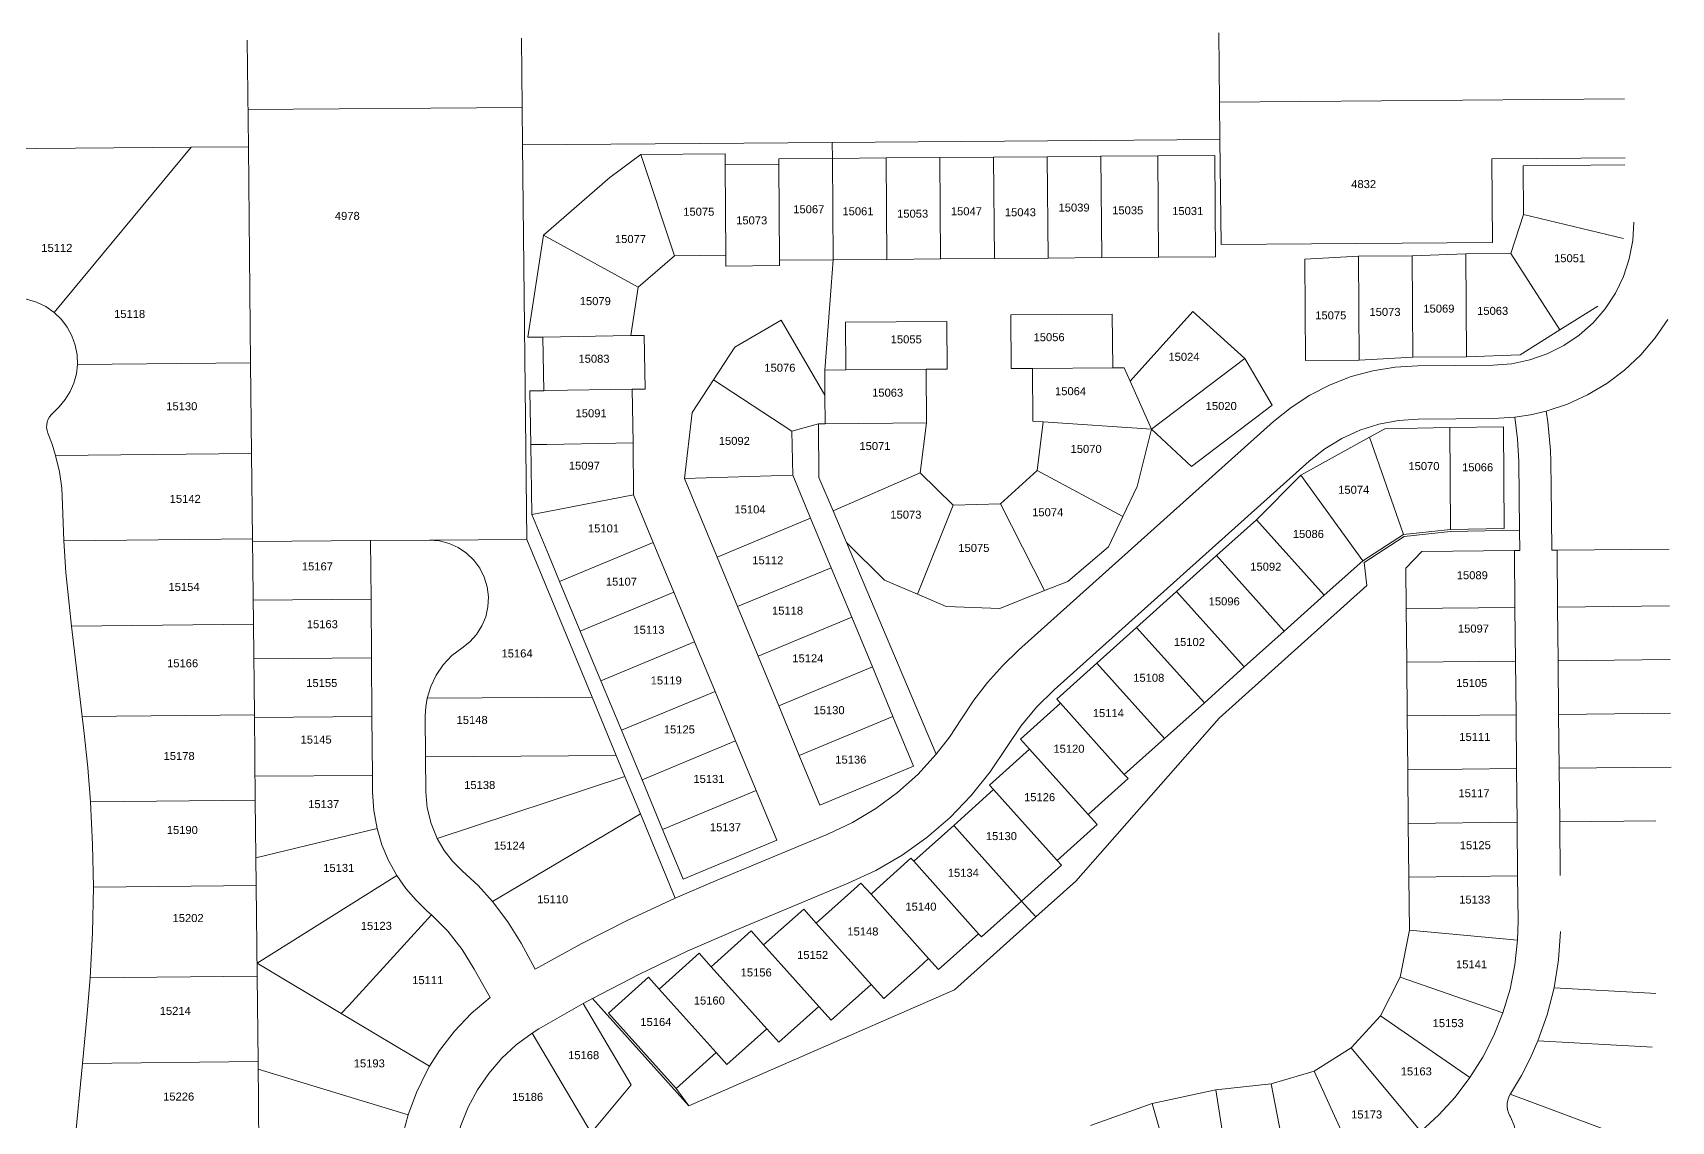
# Model space of a CAD drawing. Header units: feet. Extents: x 865220 to 2843432, y -2240498 to 970288.
# Drawn here: x 2841021 to 2842557, y 959521 to 960541 of the extents above; entities that cross this region are included whole.
import ezdxf
from ezdxf.enums import TextEntityAlignment as Align

# ---------------------------------------------------------------- set-up
doc = ezdxf.new("R2010")
doc.units = ezdxf.units.FT
doc.header["$LTSCALE"] = 0.015
doc.header["$MEASUREMENT"] = 0
doc.layers.add('Dakota County Addresses', color=7, linetype='Continuous')
doc.layers.add('Dakota County Parcels', color=7, linetype='Continuous')
doc.styles.add('Dimensions 100', font='arial.ttf')

# ---------------------------------------------------------------- blocks, each defined once
blk = doc.blocks.new('ACMAP_ANN_TEMPLATE_Dakota County Addresses')
at = {"layer": 'Dakota County Addresses', "style": 'Dimensions 100'}
blk.add_attdef('DakotaCountyAddress', text='', height=50, dxfattribs=at).set_placement((0, 0), align=Align.CENTER)

msp = doc.modelspace()

# ---------------------------------------------------------------- linework, layer by layer
at = {"layer": 'Dakota County Parcels', "lineweight": 5, "ltscale": 100}
for p, q in [((2841222.1, 960533.9), (2841223.2, 960433.9)), ((2841222.8, 960468.9), (2841479.7, 960470.8)), ((2841479.7, 960470.8), (2841480.1, 960435.8)), ((2842512.8, 960478.7), (2842133.3, 960475.8)), ((2842133.7, 960440.8), (2842133.3, 960475.8)), ((2841480.1, 960435.8), (2841770.4, 960438)), ((2841770.4, 960438), (2842133.7, 960440.8)), ((2841770.4, 960438), (2841770.6, 960423)), ((2842134.7, 960342.3), (2842133.7, 960440.8)), ((2841169.5, 960433.5), (2840985.2, 960432.1)), ((2841169.5, 960433.5), (2841041.3, 960278.5)), ((2841223.2, 960433.9), (2841169.5, 960433.5)), ((2841225.3, 960231.5), (2841223.2, 960433.9)), ((2841480.1, 960435.8), (2841484, 960065.9)), ((2841590.9, 960426.6), (2841562, 960405.2)), ((2841669.9, 960427.2), (2841590.9, 960426.6)), ((2841590.9, 960426.6), (2841622.4, 960331.8)), ((2841670, 960417.1), (2841669.9, 960427.2)), ((2841770.6, 960423), (2841720.2, 960422.7)), ((2841720.2, 960422.7), (2841720.3, 960417.4)), ((2841770.6, 960423), (2841820.9, 960423.4)), ((2841770.6, 960423), (2841771.3, 960328.1)), ((2841820.9, 960423.4), (2841871.2, 960423.8)), ((2841820.9, 960423.4), (2841821.6, 960328.4)), ((2841871.2, 960423.8), (2841921.5, 960424.2)), ((2841871.2, 960423.8), (2841871.9, 960328.8)), ((2841921.5, 960424.2), (2841971.9, 960424.6)), ((2841921.5, 960424.2), (2841922.3, 960329.2)), ((2841971.9, 960424.6), (2842022.2, 960425)), ((2841971.9, 960424.6), (2841972.6, 960329.6)), ((2842022.2, 960425), (2842075.5, 960425.4)), ((2842022.2, 960425), (2842022.9, 960330)), ((2842075.5, 960425.4), (2842128.8, 960425.8)), ((2842075.5, 960425.4), (2842076.2, 960330.4)), ((2842128.8, 960425.8), (2842129.5, 960330.8)), ((2842513.4, 960423.7), (2842388.4, 960422.7)), ((2842388.4, 960422.7), (2842389.2, 960344.2)), ((2841670, 960417.1), (2841720.3, 960417.4)), ((2841670, 960417.1), (2841670.6, 960332.2)), ((2841720.3, 960417.4), (2841721, 960327.7)), ((2842418, 960416.2), (2842513, 960416.9)), ((2842418.3, 960370.5), (2842418, 960416.2)), ((2841562, 960405.2), (2841499.8, 960351.2)), ((2842406.3, 960333.9), (2842418.3, 960370.5)), ((2842418.3, 960370.5), (2842511.8, 960348.1)), ((2841499.8, 960351.2), (2841485.2, 960255.4)), ((2841499.8, 960351.2), (2841588.5, 960302.4)), ((2841622.4, 960331.8), (2841588.5, 960302.4)), ((2841670.6, 960332.2), (2841622.4, 960331.8)), ((2841670.6, 960332.2), (2841670.7, 960322.1)), ((2841922.3, 960329.2), (2841972.6, 960329.6)), ((2841972.6, 960329.6), (2842022.9, 960330)), ((2842022.9, 960330), (2842076.2, 960330.4)), ((2842076.2, 960330.4), (2842129.5, 960330.8)), ((2842389.2, 960344.2), (2842134.7, 960342.3)), ((2842213.2, 960328.6), (2842263.5, 960331.3)), ((2842263.5, 960331.3), (2842313.8, 960331.7)), ((2842263.5, 960331.3), (2842264.2, 960234)), ((2842313.8, 960331.7), (2842364.1, 960333.6)), ((2842313.8, 960331.7), (2842314.5, 960236.7)), ((2842364.1, 960333.6), (2842406.3, 960333.9)), ((2842364.1, 960333.6), (2842364.8, 960237.1)), ((2842406.3, 960333.9), (2842452.1, 960262.2)), ((2841670.7, 960322.1), (2841721, 960322.5)), ((2841771.3, 960328.1), (2841721, 960327.7)), ((2841771.3, 960328.1), (2841821.6, 960328.4)), ((2841821.6, 960328.4), (2841871.9, 960328.8)), ((2841871.9, 960328.8), (2841922.3, 960329.2)), ((2842213.9, 960233.6), (2842213.2, 960328.6)), ((2841588.5, 960302.4), (2841581.5, 960256.9)), ((2842487.9, 960284.6), (2842452.1, 960262.2)), ((2841679, 960246.1), (2841722.5, 960271.4)), ((2841722.5, 960271.4), (2841763.4, 960201.1)), ((2841782.8, 960269.5), (2841877.8, 960270.2)), ((2841783.2, 960224.8), (2841782.8, 960269.5)), ((2841878.2, 960225.5), (2841877.8, 960270.2)), ((2841937.8, 960276.3), (2842032.8, 960277)), ((2841938.2, 960226), (2841937.8, 960276.3)), ((2842033.2, 960226.7), (2842032.8, 960277)), ((2842049.5, 960214.3), (2842108.4, 960279.4)), ((2842156.9, 960235.6), (2842108.4, 960279.4)), ((2841485.2, 960255.4), (2841499.2, 960255.6)), ((2841499.2, 960255.6), (2841581.5, 960256.9)), ((2841499.2, 960255.6), (2841500, 960205.3)), ((2841581.5, 960256.9), (2841594.2, 960257.1)), ((2841594.2, 960257.1), (2841594.9, 960206.8)), ((2842452.1, 960262.2), (2842415.2, 960239)), ((2841659, 960215.5), (2841679, 960246.1)), ((2842364.8, 960237.1), (2842415.2, 960239)), ((2841225.3, 960231.5), (2841063, 960229.8)), ((2841226.2, 960146.5), (2841225.3, 960231.5)), ((2841763.3, 960224.7), (2841783.2, 960224.8)), ((2841763.4, 960201.1), (2841763.3, 960224.7)), ((2841783.2, 960224.8), (2841858.3, 960225.4)), ((2841878.2, 960225.5), (2841858.3, 960225.4)), ((2841858.6, 960175.1), (2841858.3, 960225.4)), ((2841958.1, 960226.1), (2841938.2, 960226)), ((2842033.2, 960226.7), (2841958.1, 960226.1)), ((2841958.1, 960226.1), (2841958.4, 960176.9)), ((2842043.9, 960226.8), (2842033.2, 960226.7)), ((2842049.5, 960214.3), (2842043.9, 960226.8)), ((2842069.7, 960169.2), (2842156.9, 960235.6)), ((2842156.9, 960235.6), (2842182.8, 960191.8)), ((2842213.9, 960233.6), (2842264.2, 960234)), ((2842264.2, 960234), (2842314.5, 960236.7)), ((2842314.5, 960236.7), (2842364.8, 960237.1)), ((2842389.7, 960229.3), (2842319.1, 960228.7)), ((2841502.1, 960205.4), (2841583, 960206.6)), ((2841583, 960206.6), (2841594.9, 960206.8)), ((2841583, 960206.6), (2841583.8, 960156.3)), ((2841639, 960185), (2841659, 960215.5)), ((2841659, 960215.5), (2841732.6, 960167.3)), ((2842069.7, 960169.2), (2842049.5, 960214.3)), ((2841500, 960205.3), (2841487.1, 960205.1)), ((2841487.9, 960154.8), (2841487.1, 960205.1)), ((2841500, 960205.3), (2841502.1, 960205.4)), ((2841763.4, 960201.1), (2841763.6, 960174.3)), ((2842182.8, 960191.8), (2842107.1, 960134.4)), ((2841045.8, 960190.2), (2841038.7, 960182.9)), ((2841631.8, 960123.1), (2841639, 960185)), ((2841944.8, 959962.1), (2842183.9, 960176.4)), ((2841968, 960176.2), (2841958.4, 960176.9)), ((2841962.3, 960130.6), (2841968, 960176.2)), ((2841968, 960176.2), (2842069.7, 960169.2)), ((2842390.1, 960179.3), (2842319.5, 960178.7)), ((2842390.1, 960179.3), (2842410, 960180.4)), ((2842439.5, 960186.1), (2842441, 960176.1)), ((2842441, 960176.1), (2842443.5, 960149.4)), ((2841732.6, 960167.3), (2841757.4, 960174.3)), ((2841733.4, 960126.1), (2841732.6, 960167.3)), ((2841757.4, 960174.3), (2841763.6, 960174.3)), ((2841757.4, 960174.3), (2841757.8, 960124)), ((2841858.6, 960175.1), (2841763.6, 960174.3)), ((2841858.6, 960175.1), (2841852.8, 960128.3)), ((2842069.7, 960169.2), (2842056.2, 960115.5)), ((2842107.1, 960134.4), (2842069.7, 960169.2)), ((2842209.4, 960126.1), (2842273.9, 960161.8)), ((2842273.9, 960161.8), (2842288.3, 960169.7)), ((2842305.8, 960070.6), (2842273.9, 960161.8)), ((2842288.3, 960169.7), (2842349, 960170.9)), ((2842349, 960170.9), (2842399.4, 960171.3)), ((2842349.8, 960075.2), (2842349, 960170.9)), ((2842400.1, 960076.3), (2842399.4, 960171.3)), ((2841226.2, 960146.5), (2841042.5, 960144.5)), ((2841227.1, 960066.5), (2841226.2, 960146.5)), ((2841487.9, 960154.8), (2841488.9, 960089.2)), ((2841583.8, 960156.3), (2841584.1, 960107.6)), ((2842443.5, 960149.4), (2842443.8, 960139.3)), ((2841928.2, 960099.2), (2841962.3, 960130.6)), ((2841962.3, 960130.6), (2842042.7, 960087.3)), ((2841978.2, 959924.8), (2842217.3, 960139.2)), ((2841631.8, 960123.1), (2841733.4, 960126.1)), ((2841662.4, 960049.4), (2841631.8, 960123.1)), ((2841750.1, 960085.8), (2841733.4, 960126.1)), ((2841757.8, 960124), (2841771.1, 960092.7)), ((2841771.1, 960092.7), (2841852.8, 960128.3)), ((2841883.6, 960097.9), (2841852.8, 960128.3)), ((2842042.7, 960087.3), (2842056.2, 960115.5)), ((2842168.1, 960084.3), (2842209.4, 960126.1)), ((2842267.7, 960046), (2842209.4, 960126.1)), ((2841584.1, 960107.6), (2841503.8, 960092.1)), ((2841584.1, 960107.6), (2841602.7, 960062.9)), ((2841883.6, 960097.9), (2841928.2, 960099.2)), ((2841928.2, 960099.2), (2841969.3, 960017.9)), ((2841049.1, 960098.2), (2841050.1, 960064.6)), ((2841503.8, 960092.1), (2841488.9, 960089.2)), ((2841488.9, 960089.2), (2841504.5, 960051.7)), ((2841662.4, 960049.4), (2841750.1, 960085.8)), ((2841769.4, 960039.3), (2841750.1, 960085.8)), ((2841771.1, 960092.7), (2841783.7, 960063.1)), ((2841850.3, 960014.5), (2841883.6, 960097.9)), ((2842029.3, 960059.1), (2842042.7, 960087.3)), ((2842168.1, 960084.3), (2842130.6, 960050.7)), ((2842168.1, 960084.3), (2842231.5, 960013.6)), ((2842267.7, 960046), (2842305.8, 960070.6)), ((2842268.8, 960044.4), (2842306.5, 960068.7)), ((2842305.8, 960070.6), (2842349.8, 960075.2)), ((2842306.5, 960068.7), (2842349.9, 960073.3)), ((2842349.8, 960075.2), (2842400.1, 960076.3)), ((2842349.9, 960073.3), (2842414.4, 960074.7)), ((2842414.6, 960055.5), (2842414.4, 960074.7)), ((2841227.1, 960066.5), (2841050.1, 960064.6)), ((2841227.9, 959986.5), (2841227.1, 960066.5)), ((2841227.1, 960063.9), (2841337.8, 960064.8)), ((2841337.8, 960064.8), (2841392.8, 960065.2)), ((2841338.2, 960009.8), (2841337.8, 960064.8)), ((2841392.8, 960065.2), (2841484, 960065.9)), ((2841484, 960065.9), (2841545.3, 959918.1)), ((2841514.9, 960026.5), (2841602.7, 960062.9)), ((2841602.7, 960062.9), (2841621.9, 960016.4)), ((2841783.7, 960063.1), (2841867.9, 959864.5)), ((2841783.7, 960063.1), (2841819.5, 960027.7)), ((2841991, 960026.5), (2842029.3, 960059.1)), ((2842307.8, 960039), (2842323, 960054.6)), ((2842409.6, 960055.5), (2842323, 960054.6)), ((2842414.6, 960055.5), (2842409.6, 960055.5)), ((2842410.1, 960002.1), (2842409.6, 960055.5)), ((2842449.6, 960055.9), (2842444.6, 960055.8)), ((2842449.6, 960055.9), (2842554.6, 960056.9)), ((2842450.1, 960002.5), (2842449.6, 960055.9)), ((2841504.5, 960051.7), (2841514.9, 960026.5)), ((2841681.7, 960002.9), (2841662.4, 960049.4)), ((2841681.7, 960002.9), (2841769.4, 960039.3)), ((2841788.7, 959992.9), (2841769.4, 960039.3)), ((2842130.6, 960050.7), (2842093.1, 960017.1)), ((2842130.6, 960050.7), (2842194, 959980)), ((2842231.5, 960013.6), (2842267.7, 960046)), ((2842271.5, 960022.6), (2842268.8, 960044.4)), ((2842308.1, 960001.1), (2842307.8, 960039)), ((2841514.9, 960026.5), (2841534.2, 959980)), ((2841819.5, 960027.7), (2841850.3, 960014.5)), ((2841969.3, 960017.9), (2841991, 960026.5)), ((2842132.9, 959898.4), (2842271.5, 960022.6)), ((2841338.2, 960009.8), (2841227.7, 960009)), ((2841338.6, 959954.8), (2841338.2, 960009.8)), ((2841534.2, 959980), (2841621.9, 960016.4)), ((2841621.9, 960016.4), (2841641.2, 959969.9)), ((2841850.3, 960014.5), (2841877, 960003.1)), ((2841927.3, 960001.3), (2841969.3, 960017.9)), ((2842093.1, 960017.1), (2842055.6, 959983.5)), ((2842093.1, 960017.1), (2842156.5, 959946.4)), ((2842194, 959980), (2842231.5, 960013.6)), ((2841055.1, 960005.1), (2841057.5, 959984.7)), ((2841700.9, 959956.4), (2841681.7, 960002.9)), ((2841700.9, 959956.4), (2841788.7, 959992.9)), ((2841808, 959946.4), (2841788.7, 959992.9)), ((2841877, 960003.1), (2841927.3, 960001.3)), ((2842410.1, 960002.1), (2842308.1, 960001.1)), ((2842308.7, 959950.8), (2842308.1, 960001.1)), ((2842410.6, 959951.8), (2842410.1, 960002.1)), ((2842450.1, 960002.5), (2842555.1, 960003.6)), ((2842450.6, 959952.2), (2842450.1, 960002.5)), ((2841227.9, 959986.5), (2841057.5, 959984.7)), ((2841057.5, 959984.7), (2841067.5, 959899.8)), ((2841228.8, 959901.6), (2841227.9, 959986.5)), ((2841534.2, 959980), (2841553.5, 959933.5)), ((2842055.6, 959983.5), (2842018.2, 959949.9)), ((2842055.6, 959983.5), (2842119.1, 959912.8)), ((2842156.5, 959946.4), (2842194, 959980)), ((2841553.5, 959933.5), (2841641.2, 959969.9)), ((2841641.2, 959969.9), (2841660.5, 959923.4)), ((2841228.2, 959954), (2841338.6, 959954.8)), ((2841339, 959899.8), (2841338.6, 959954.8)), ((2841720.2, 959910), (2841700.9, 959956.4)), ((2841720.2, 959910), (2841808, 959946.4)), ((2841827.3, 959899.9), (2841808, 959946.4)), ((2842018.2, 959949.9), (2841980.7, 959916.3)), ((2842018.2, 959949.9), (2842081.6, 959879.2)), ((2842119.1, 959912.8), (2842156.5, 959946.4)), ((2842410.6, 959951.8), (2842308.7, 959950.8)), ((2842309.2, 959900.5), (2842308.7, 959950.8)), ((2842411.2, 959901.5), (2842410.6, 959951.8)), ((2842450.6, 959952.2), (2842555.6, 959953.3)), ((2842451.1, 959901.9), (2842450.6, 959952.2)), ((2841553.5, 959933.5), (2841572.8, 959887)), ((2841545.3, 959918.1), (2841390.7, 959917)), ((2841545.3, 959918.1), (2841568, 959863.3)), ((2841572.8, 959887), (2841660.5, 959923.4)), ((2841660.5, 959923.4), (2841679.8, 959877)), ((2841984.2, 959912.4), (2841980.7, 959916.3)), ((2841228.8, 959901.6), (2841067.5, 959899.8)), ((2841067.5, 959899.8), (2841069.4, 959884.1)), ((2841229.7, 959821.6), (2841228.8, 959901.6)), ((2841228.8, 959899), (2841339, 959899.8)), ((2841339.5, 959844.8), (2841339, 959899.8)), ((2841389.3, 959862), (2841389, 959900.6)), ((2841739.5, 959863.5), (2841720.2, 959910)), ((2841739.5, 959863.5), (2841827.3, 959899.9)), ((2841846.6, 959853.4), (2841827.3, 959899.9)), ((2841984.2, 959912.4), (2841946.7, 959878.8)), ((2841984.2, 959912.4), (2842044.1, 959845.6)), ((2842081.6, 959879.2), (2842119.1, 959912.8)), ((2842411.2, 959901.5), (2842309.2, 959900.5)), ((2842309.2, 959900.5), (2842309.7, 959850.1)), ((2842411.7, 959851.2), (2842411.2, 959901.5)), ((2842451.1, 959901.9), (2842556.1, 959903)), ((2842451.7, 959851.6), (2842451.1, 959901.9)), ((2841572.8, 959887), (2841592.1, 959840.5)), ((2841998.6, 959745.7), (2842132.9, 959898.4)), ((2841592.1, 959840.5), (2841679.8, 959877)), ((2841679.8, 959877), (2841699.1, 959830.5)), ((2841955.3, 959869.3), (2841917.8, 959835.7)), ((2841955.3, 959869.3), (2841946.7, 959878.8)), ((2841955.3, 959869.3), (2842010.1, 959808.1)), ((2842044.1, 959845.6), (2842081.6, 959879.2)), ((2841389.3, 959862), (2841568, 959863.3)), ((2841389.6, 959829.3), (2841389.3, 959862)), ((2841568, 959863.3), (2841576.1, 959843.7)), ((2841758.8, 959817), (2841739.5, 959863.5)), ((2841758.8, 959817), (2841846.6, 959853.4)), ((2841229.4, 959844), (2841339.5, 959844.8)), ((2841339.6, 959829), (2841339.5, 959844.8)), ((2841400.1, 959785.6), (2841576.1, 959843.7)), ((2841576.1, 959843.7), (2841590.7, 959808.6)), ((2841592.1, 959840.5), (2841611.4, 959794.1)), ((2842010.1, 959808.1), (2842047.6, 959841.7)), ((2842044.1, 959845.6), (2842047.6, 959841.7)), ((2842411.7, 959851.2), (2842309.7, 959850.1)), ((2842309.7, 959850.1), (2842310.2, 959799.8)), ((2842412.2, 959800.8), (2842411.7, 959851.2)), ((2842451.7, 959851.6), (2842556.6, 959852.6)), ((2842452.2, 959801.2), (2842451.7, 959851.6)), ((2841611.4, 959794.1), (2841699.1, 959830.5)), ((2841699.1, 959830.5), (2841718.4, 959784)), ((2841921.6, 959831.4), (2841884.2, 959797.9)), ((2841921.6, 959831.4), (2841917.8, 959835.7)), ((2841981.2, 959765), (2841921.6, 959831.4)), ((2841229.7, 959821.6), (2841075.3, 959819.9)), ((2841230.5, 959741.6), (2841229.7, 959821.6)), ((2841451.9, 959726.6), (2841590.7, 959808.6)), ((2841590.7, 959808.6), (2841623.3, 959729.8)), ((2842010.1, 959808.1), (2842018.7, 959798.6)), ((2841230.2, 959767.6), (2841343.8, 959795)), ((2841611.4, 959794.1), (2841630.7, 959747.6)), ((2841884.2, 959797.9), (2841846.7, 959764.3)), ((2841947.7, 959727), (2841884.2, 959797.9)), ((2841981.2, 959765), (2842018.7, 959798.6)), ((2842412.2, 959800.8), (2842310.2, 959799.8)), ((2842310.2, 959799.8), (2842310.7, 959749.5)), ((2842412.7, 959750.5), (2842412.2, 959800.8)), ((2842452.2, 959801.2), (2842542.1, 959802.2)), ((2842452.7, 959750.9), (2842452.2, 959801.2)), ((2841630.7, 959747.6), (2841718.4, 959784)), ((2841844.1, 959767.1), (2841811.9, 959738.2)), ((2841844.1, 959767.1), (2841846.7, 959764.3)), ((2841846.7, 959764.3), (2841907.5, 959696.4)), ((2841985.2, 959760.5), (2841981.2, 959765)), ((2841231.3, 959668.8), (2841362.3, 959750.9)), ((2841623.3, 959729.8), (2841660.9, 959746)), ((2841985.2, 959760.5), (2841947.7, 959727)), ((2842412.7, 959750.5), (2842310.7, 959749.5)), ((2842310.7, 959749.5), (2842311.2, 959699.8)), ((2842413.1, 959708.5), (2842412.7, 959750.5)), ((2841230.5, 959741.6), (2841077.9, 959739.9)), ((2841231.4, 959656.6), (2841230.5, 959741.6)), ((2841680, 959699.8), (2841785.4, 959743.6)), ((2841755.4, 959706.3), (2841787.7, 959735.3)), ((2841787.7, 959735.3), (2841797.3, 959743.9)), ((2841797.3, 959743.9), (2841806.7, 959733.5)), ((2841811.9, 959738.2), (2841806.7, 959733.5)), ((2841806.7, 959733.5), (2841860.7, 959673.2)), ((2841961.1, 959712.1), (2841998.6, 959745.7)), ((2841390.9, 959717.5), (2841394.7, 959714.2)), ((2841743.6, 959719.5), (2841706.1, 959685.9)), ((2841743.6, 959719.5), (2841755.4, 959706.3)), ((2841947.7, 959727), (2841910.3, 959693.4)), ((2841947.7, 959727), (2841961.1, 959712.1)), ((2841317.2, 959629.2), (2841394.7, 959714.2)), ((2841755.4, 959706.3), (2841807, 959648.7)), ((2841884.8, 959643.7), (2841961.1, 959712.1)), ((2842311.2, 959699.8), (2842302.7, 959655.8)), ((2842311.2, 959699.8), (2842412.6, 959690.2)), ((2842412.6, 959690.2), (2842413.1, 959708.5)), ((2841478.7, 959687.4), (2841492.1, 959663.1)), ((2841694.4, 959699), (2841656.9, 959665.4)), ((2841694.4, 959699), (2841706.1, 959685.9)), ((2841706.1, 959685.9), (2841757.8, 959628.3)), ((2841875.3, 959667.5), (2841907.5, 959696.4)), ((2841907.5, 959696.4), (2841910.3, 959693.4)), ((2841645.6, 959678.1), (2841608.1, 959644.5)), ((2841645.6, 959678.1), (2841656.9, 959665.4)), ((2841851.1, 959664.5), (2841860.7, 959673.2)), ((2841860.7, 959673.2), (2841870.1, 959662.8)), ((2841072.2, 959621.6), (2841074.9, 959654.9)), ((2841231.4, 959656.6), (2841074.9, 959654.9)), ((2841231.3, 959668.8), (2841310.2, 959621.5)), ((2841232.3, 959576.6), (2841231.4, 959656.6)), ((2841434.9, 959663.2), (2841449.7, 959636.5)), ((2841560.7, 959622), (2841598.1, 959655.6)), ((2841598.1, 959655.6), (2841608.1, 959644.5)), ((2841656.9, 959665.4), (2841709, 959607.3)), ((2841818.8, 959635.6), (2841851.1, 959664.5)), ((2841870.1, 959662.8), (2841875.3, 959667.5)), ((2842284.2, 959619.5), (2842302.7, 959655.8)), ((2842302.7, 959655.8), (2842398.9, 959622.2)), ((2841608.1, 959644.5), (2841661.5, 959584.9)), ((2841635.9, 959535), (2841884.8, 959643.7)), ((2841769.5, 959615.2), (2841807, 959648.7)), ((2841807, 959648.7), (2841818.8, 959635.6)), ((2841310.2, 959621.5), (2841317.2, 959629.2)), ((2841495.4, 959607.1), (2841536.8, 959630.9)), ((2841536.8, 959630.9), (2841545.7, 959635.7)), ((2841581.9, 959554.6), (2841536.8, 959630.9)), ((2841545.7, 959635.7), (2841635.9, 959535)), ((2841720.3, 959594.7), (2841757.8, 959628.3)), ((2841757.8, 959628.3), (2841769.5, 959615.2)), ((2841072.2, 959621.6), (2841067.7, 959574.8)), ((2841310.2, 959621.5), (2841392.8, 959572.1)), ((2841624.1, 959551.3), (2841560.7, 959622)), ((2842256.7, 959589.4), (2842284.2, 959619.5)), ((2842284.2, 959619.5), (2842368, 959561.5)), ((2841495.4, 959607.1), (2841489.3, 959603.3)), ((2841544.4, 959509.9), (2841489.3, 959603.3)), ((2841671.5, 959573.7), (2841709, 959607.3)), ((2841709, 959607.3), (2841720.3, 959594.7)), ((2841402.2, 959586.9), (2841392.8, 959572.1)), ((2841624.1, 959551.3), (2841661.5, 959584.9)), ((2841661.5, 959584.9), (2841671.5, 959573.7)), ((2842222.1, 959567.6), (2842256.7, 959589.4)), ((2842256.7, 959589.4), (2842322, 959511.1)), ((2841067.7, 959574.8), (2841060.5, 959500.3)), ((2841232.3, 959576.6), (2841067.7, 959574.8)), ((2841233.1, 959496.6), (2841232.3, 959576.6)), ((2841232.3, 959569.3), (2841373, 959526.5)), ((2841392.8, 959572.1), (2841390.3, 959567.7)), ((2842181.8, 959555.8), (2842222.1, 959567.6)), ((2842222.1, 959567.6), (2842264.3, 959474.8)), ((2842406, 959546.4), (2842416.3, 959563.5)), ((2841544.4, 959509.9), (2841581.9, 959554.6)), ((2841635.9, 959535), (2841624.1, 959551.3)), ((2842070.1, 959537.1), (2842129.9, 959550.2)), ((2842129.9, 959550.2), (2842181.8, 959555.8)), ((2842129.9, 959550.2), (2842145.5, 959449.2)), ((2842181.8, 959555.8), (2842201.2, 959455.6)), ((2842405.8, 959546), (2842406, 959546.4)), ((2842012.4, 959516.6), (2842070.1, 959537.1)), ((2842070.1, 959537.1), (2842098.2, 959438.8)), ((2842521.2, 959503), (2842405.8, 959546)), ((2842406, 959524.6), (2842405.3, 959525.8))]:
    msp.add_line(p, q, dxfattribs=at)
for points in [[(2841479, 960535.8), (2841479, 960535.8), (2841479.7, 960470.8)], [(2842133.3, 960475.8), (2842132.6, 960540.8), (2842132.6, 960540.8)], [(2841720.3, 960417.4), (2841721, 960327.7), (2841721, 960322.5)], [(2842389.7, 960229.3), (2842407.1, 960230.5), (2842424.1, 960234.1), (2842440.5, 960239.8), (2842456.1, 960247.6), (2842470.5, 960257.4), (2842483.4, 960269), (2842494.8, 960282.1), (2842504.3, 960296.7), (2842511.9, 960312.4), (2842517.3, 960328.9), (2842520.5, 960346), (2842521.5, 960363.4)], [(2841771.3, 960328.1), (2841769.3, 960303), (2841763.3, 960224.7)], [(2841041.3, 960278.5), (2841033.3, 960284.1), (2841024.6, 960288.3), (2841015.2, 960291), (2841005.6, 960292.2), (2840995.8, 960291.8), (2840986.3, 960289.9)], [(2841063, 960229.8), (2841062.7, 960239), (2841061, 960248), (2841057.9, 960256.7), (2841053.5, 960264.8), (2841048, 960272.1), (2841041.3, 960278.5)], [(2842553.4, 960272), (2842541.6, 960254.7), (2842528, 960238.9), (2842512.8, 960224.6), (2842496.2, 960212), (2842478.3, 960201.4), (2842459.3, 960192.7), (2842439.5, 960186.1)], [(2841045.8, 960190.2), (2841051.5, 960196.9), (2841056.2, 960204.4), (2841059.7, 960212.5), (2841062, 960221), (2841063, 960229.8)], [(2842183.9, 960176.4), (2842200.4, 960189.7), (2842218.1, 960201.2), (2842237, 960210.8), (2842256.7, 960218.5), (2842277.1, 960224), (2842298, 960227.5), (2842319.1, 960228.7)], [(2841038.7, 960182.9), (2841036.9, 960180.8), (2841035.6, 960178.5), (2841034.7, 960176), (2841034.2, 960173.4), (2841034.1, 960170.7), (2841034.5, 960168.1), (2841035.3, 960165.5)], [(2842217.3, 960139.2), (2842231.9, 960150.8), (2842247.8, 960160.5), (2842264.8, 960168.3), (2842282.5, 960174), (2842300.9, 960177.5), (2842319.5, 960178.7)], [(2842410, 960180.4), (2842424.9, 960182.7), (2842439.5, 960186.1)], [(2842410, 960180.4), (2842412.7, 960159.8), (2842413.8, 960139)], [(2841042.5, 960144.5), (2841039.2, 960155.1), (2841035.3, 960165.5)], [(2841583.8, 960156.3), (2841502.9, 960155), (2841487.9, 960154.8)], [(2841049.1, 960098.2), (2841048.3, 960113.8), (2841046.1, 960129.3), (2841042.5, 960144.5)], [(2842414.6, 960055.5), (2842414.4, 960074.7), (2842413.8, 960139)], [(2842444.6, 960055.8), (2842444, 960116.9), (2842443.8, 960136.9), (2842443.8, 960139.3)], [(2841050.1, 960064.6), (2841052.1, 960034.8), (2841055.1, 960005.1)], [(2841392.8, 960065.2), (2841402.2, 960064.5), (2841411.3, 960062.1), (2841419.9, 960058.3), (2841427.7, 960053), (2841434.5, 960046.5), (2841440.1, 960038.9), (2841444.3, 960030.5), (2841447, 960021.5), (2841448.2, 960012.1), (2841447.7, 960002.7), (2841445.6, 959993.5), (2841442, 959984.8), (2841436.9, 959976.9), (2841430.6, 959969.9), (2841423.2, 959964.1)], [(2841390.7, 959917), (2841394.1, 959928.2), (2841399.1, 959938.8), (2841405.8, 959948.5), (2841413.9, 959957), (2841423.2, 959964.1)], [(2841891.6, 959897.7), (2841903, 959915.2), (2841915.8, 959931.9), (2841929.8, 959947.5), (2841944.8, 959962.1)], [(2841389, 959900.6), (2841389.4, 959908.9), (2841390.7, 959917)], [(2841934.4, 959871.9), (2841947.2, 959891), (2841961.9, 959908.7), (2841978.2, 959924.8)], [(2841075.3, 959819.9), (2841072.7, 959852), (2841069.4, 959884.1)], [(2841867.9, 959864.5), (2841880.4, 959880.6), (2841891.6, 959897.7)], [(2841785.4, 959743.6), (2841811.2, 959755.7), (2841835.9, 959770.1), (2841859.1, 959786.7), (2841880.8, 959805.4), (2841900.6, 959825.9), (2841918.5, 959848.1), (2841934.4, 959871.9)], [(2841766.2, 959789.7), (2841789.2, 959800.6), (2841811.1, 959813.7), (2841831.6, 959828.8), (2841850.6, 959845.7), (2841867.9, 959864.5)], [(2841339.6, 959829), (2841340.7, 959811.9), (2841343.8, 959795)], [(2841389.6, 959829.3), (2841390.8, 959814.3), (2841394.4, 959799.6), (2841400.1, 959785.6)], [(2841077.9, 959739.9), (2841077.2, 959779.9), (2841075.3, 959819.9)], [(2841343.8, 959795), (2841348.4, 959779.7), (2841354.6, 959764.9), (2841362.3, 959750.9)], [(2841400.1, 959785.6), (2841406.6, 959774.5), (2841414.5, 959764.4), (2841423.7, 959755.3)], [(2841660.9, 959746), (2841746.5, 959781.6), (2841766.2, 959789.7)], [(2841362.3, 959750.9), (2841370.8, 959738.9), (2841380.3, 959727.7), (2841390.9, 959717.5)], [(2841423.7, 959755.3), (2841438.4, 959741.5), (2841451.9, 959726.6)], [(2841074.9, 959654.9), (2841077.1, 959697.4), (2841077.9, 959739.9)], [(2841451.9, 959726.6), (2841466.2, 959707.6), (2841478.7, 959687.4)], [(2841492.1, 959663.1), (2841535.1, 959686.8), (2841578.9, 959709), (2841623.3, 959729.8)], [(2841394.7, 959714.2), (2841410, 959698.7), (2841423.4, 959681.6), (2841434.9, 959663.2)], [(2841545.7, 959635.7), (2841589.7, 959658.6), (2841634.5, 959680), (2841680, 959699.8)], [(2842398.9, 959622.2), (2842405.6, 959644.4), (2842410.1, 959667.1), (2842412.6, 959690.2)], [(2842446.8, 959645.5), (2842451.1, 959671.9), (2842453, 959698.5)], [(2842431.7, 959595.9), (2842440.4, 959620.3), (2842446.8, 959645.5)], [(2842542.3, 959640.3), (2842537.3, 959640.6), (2842446.8, 959645.5)], [(2841449.7, 959636.5), (2841432.1, 959621.7), (2841416.3, 959605.1), (2841402.2, 959586.9)], [(2842368, 959561.5), (2842380.1, 959580.8), (2842390.4, 959601.1), (2842398.9, 959622.2)], [(2841489.3, 959603.3), (2841474.3, 959592.2), (2841460.7, 959579.6), (2841448.5, 959565.5), (2841438, 959550.2), (2841429.2, 959533.8), (2841422.3, 959516.6), (2841417.3, 959498.6)], [(2842416.3, 959563.5), (2842424.5, 959579.4), (2842431.7, 959595.9)], [(2842538.8, 959590.1), (2842533.7, 959590.4), (2842431.7, 959595.9)], [(2841390.3, 959567.7), (2841380.6, 959547.6), (2841373, 959526.5)], [(2842322, 959511.1), (2842338.8, 959526.5), (2842354.2, 959543.3), (2842368, 959561.5)], [(2842405.3, 959525.8), (2842404.1, 959528.6), (2842403.2, 959531.5), (2842402.8, 959534.5), (2842402.9, 959537.5), (2842403.4, 959540.5), (2842404.4, 959543.3), (2842405.8, 959546)], [(2841373, 959526.5), (2841368.7, 959510.3), (2841365.7, 959493.9), (2841364, 959477.3)], [(2842408.3, 959482.9), (2842410.7, 959491.1), (2842411.7, 959499.7), (2842411.2, 959508.3), (2842409.3, 959516.7), (2842406, 959524.6)]]:
    msp.add_lwpolyline(points, dxfattribs=at)

# ---------------------------------------------------------------- block references
at = {"layer": 'Dakota County Addresses', "lineweight": 5, "ltscale": 100, "xscale": 0.15, "yscale": 0.15, "zscale": 0.15}
for p, values in [((2842268.4, 960395.2), {'DakotaCountyAddress': '4832'}), ((2841645.3, 960369.3), {'DakotaCountyAddress': '15075'}), ((2841748.4, 960371.6), {'DakotaCountyAddress': '15067'}), ((2841794.5, 960369.7), {'DakotaCountyAddress': '15061'}), ((2841896.1, 960369.7), {'DakotaCountyAddress': '15047'}), ((2841946.7, 960368.8), {'DakotaCountyAddress': '15043'}), ((2841997, 960373.2), {'DakotaCountyAddress': '15039'}), ((2842047.3, 960370.6), {'DakotaCountyAddress': '15035'}), ((2842103.5, 960369.9), {'DakotaCountyAddress': '15031'}), ((2841315.9, 960365.4), {'DakotaCountyAddress': '4978'}), ((2841694.9, 960361.2), {'DakotaCountyAddress': '15073'}), ((2841845.7, 960367.5), {'DakotaCountyAddress': '15053'}), ((2841581.3, 960343.7), {'DakotaCountyAddress': '15077'}), ((2841043.7, 960335.4), {'DakotaCountyAddress': '15112'}), ((2842461.4, 960325.7), {'DakotaCountyAddress': '15051'}), ((2841548.3, 960285.5), {'DakotaCountyAddress': '15079'}), ((2842338.9, 960278.5), {'DakotaCountyAddress': '15069'}), ((2842389.3, 960276.4), {'DakotaCountyAddress': '15063'}), ((2841111.9, 960273.5), {'DakotaCountyAddress': '15118'}), ((2842237.6, 960272.2), {'DakotaCountyAddress': '15075'}), ((2842288.4, 960275.4), {'DakotaCountyAddress': '15073'}), ((2841839.7, 960249.7), {'DakotaCountyAddress': '15055'}), ((2841973.6, 960251.7), {'DakotaCountyAddress': '15056'}), ((2841547.1, 960231.5), {'DakotaCountyAddress': '15083'}), ((2842100, 960233.3), {'DakotaCountyAddress': '15024'}), ((2841721.3, 960223.1), {'DakotaCountyAddress': '15076'}), ((2841822.3, 960199.7), {'DakotaCountyAddress': '15063'}), ((2841993.7, 960201.1), {'DakotaCountyAddress': '15064'}), ((2841160.8, 960187), {'DakotaCountyAddress': '15130'}), ((2842134.9, 960187.2), {'DakotaCountyAddress': '15020'}), ((2841544.4, 960180.4), {'DakotaCountyAddress': '15091'}), ((2841678.6, 960154.5), {'DakotaCountyAddress': '15092'}), ((2841810.4, 960149.7), {'DakotaCountyAddress': '15071'}), ((2842008.3, 960147), {'DakotaCountyAddress': '15070'}), ((2841538.1, 960131.3), {'DakotaCountyAddress': '15097'}), ((2842324.9, 960130.9), {'DakotaCountyAddress': '15070'}), ((2842375.2, 960129.8), {'DakotaCountyAddress': '15066'}), ((2842259.1, 960108.7), {'DakotaCountyAddress': '15074'}), ((2841164, 960100.2), {'DakotaCountyAddress': '15142'}), ((2841693.3, 960090.3), {'DakotaCountyAddress': '15104'}), ((2841839.4, 960085.4), {'DakotaCountyAddress': '15073'}), ((2841972.3, 960087.6), {'DakotaCountyAddress': '15074'}), ((2841556, 960072.5), {'DakotaCountyAddress': '15101'}), ((2842216.6, 960067.3), {'DakotaCountyAddress': '15086'}), ((2841903.1, 960054.2), {'DakotaCountyAddress': '15075'}), ((2841287.9, 960036.9), {'DakotaCountyAddress': '15167'}), ((2841710, 960042.6), {'DakotaCountyAddress': '15112'}), ((2842176.7, 960036.6), {'DakotaCountyAddress': '15092'}), ((2841162.9, 960017.7), {'DakotaCountyAddress': '15154'}), ((2841572.8, 960022.6), {'DakotaCountyAddress': '15107'}), ((2842370.2, 960028.6), {'DakotaCountyAddress': '15089'}), ((2842137.7, 960004.1), {'DakotaCountyAddress': '15096'}), ((2841728.5, 959995.4), {'DakotaCountyAddress': '15118'}), ((2841292.5, 959982.7), {'DakotaCountyAddress': '15163'}), ((2841598.6, 959977.5), {'DakotaCountyAddress': '15113'}), ((2842371.3, 959978.6), {'DakotaCountyAddress': '15097'}), ((2841475, 959955.3), {'DakotaCountyAddress': '15164'}), ((2842105.1, 959966), {'DakotaCountyAddress': '15102'}), ((2841161.6, 959946.1), {'DakotaCountyAddress': '15166'}), ((2841747.5, 959950.7), {'DakotaCountyAddress': '15124'}), ((2841292, 959927.6), {'DakotaCountyAddress': '15155'}), ((2841614.8, 959930), {'DakotaCountyAddress': '15119'}), ((2842067, 959932.5), {'DakotaCountyAddress': '15108'}), ((2842369.7, 959927.6), {'DakotaCountyAddress': '15105'}), ((2841432.9, 959893), {'DakotaCountyAddress': '15148'}), ((2841767.4, 959902.1), {'DakotaCountyAddress': '15130'}), ((2842029.1, 959899.4), {'DakotaCountyAddress': '15114'}), ((2841627.1, 959884.1), {'DakotaCountyAddress': '15125'}), ((2842372.6, 959877.1), {'DakotaCountyAddress': '15111'}), ((2841286.7, 959874.6), {'DakotaCountyAddress': '15145'}), ((2841992.2, 959866), {'DakotaCountyAddress': '15120'}), ((2841158.3, 959859.2), {'DakotaCountyAddress': '15178'}), ((2841787.8, 959855.8), {'DakotaCountyAddress': '15136'}), ((2841440, 959832), {'DakotaCountyAddress': '15138'}), ((2841654.8, 959837.7), {'DakotaCountyAddress': '15131'}), ((2841964.7, 959820.6), {'DakotaCountyAddress': '15126'}), ((2842371.8, 959824.3), {'DakotaCountyAddress': '15117'}), ((2841293.8, 959814.1), {'DakotaCountyAddress': '15137'}), ((2841161.3, 959789.8), {'DakotaCountyAddress': '15190'}), ((2841670.3, 959792.4), {'DakotaCountyAddress': '15137'}), ((2841467.8, 959775.2), {'DakotaCountyAddress': '15124'}), ((2841928.9, 959784.1), {'DakotaCountyAddress': '15130'}), ((2842373, 959775.6), {'DakotaCountyAddress': '15125'}), ((2841307.9, 959754.3), {'DakotaCountyAddress': '15131'}), ((2841893.2, 959749.7), {'DakotaCountyAddress': '15134'}), ((2841508.4, 959724.9), {'DakotaCountyAddress': '15110'}), ((2842372.5, 959724.6), {'DakotaCountyAddress': '15133'}), ((2841853.5, 959718), {'DakotaCountyAddress': '15140'}), ((2841166.7, 959707.3), {'DakotaCountyAddress': '15202'}), ((2841343.1, 959700), {'DakotaCountyAddress': '15123'}), ((2841799.1, 959694.7), {'DakotaCountyAddress': '15148'}), ((2841752, 959672.7), {'DakotaCountyAddress': '15152'}), ((2842369.5, 959663.9), {'DakotaCountyAddress': '15141'}), ((2841391.3, 959649.1), {'DakotaCountyAddress': '15111'}), ((2841699.1, 959656.3), {'DakotaCountyAddress': '15156'}), ((2841154.7, 959620.3), {'DakotaCountyAddress': '15214'}), ((2841655.2, 959630), {'DakotaCountyAddress': '15160'}), ((2841605.1, 959609.9), {'DakotaCountyAddress': '15164'}), ((2842347.6, 959608.8), {'DakotaCountyAddress': '15153'}), ((2841336.5, 959571.1), {'DakotaCountyAddress': '15193'}), ((2841537.4, 959578.8), {'DakotaCountyAddress': '15168'}), ((2842317.7, 959563.6), {'DakotaCountyAddress': '15163'}), ((2841157.9, 959540), {'DakotaCountyAddress': '15226'}), ((2841484.9, 959539.7), {'DakotaCountyAddress': '15186'}), ((2842271.2, 959523.2), {'DakotaCountyAddress': '15173'})]:
    msp.add_blockref('ACMAP_ANN_TEMPLATE_Dakota County Addresses', p, dxfattribs=at).add_auto_attribs(values)

doc.saveas('drawing.dxf')
